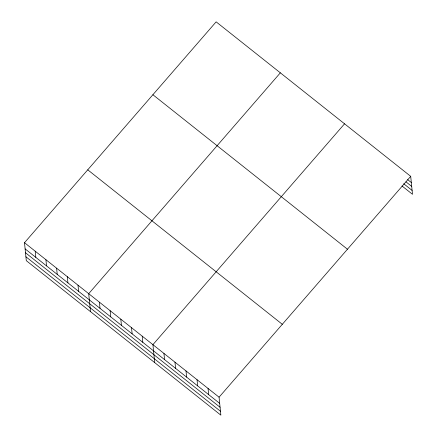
<?xml version="1.0" encoding="UTF-8"?>
<svg xmlns="http://www.w3.org/2000/svg" width="437" height="437" viewBox="0 0 437 437"><rect width="100%" height="100%" fill="white"/><g stroke="black" fill="none" stroke-linecap="round" stroke-linejoin="round"><path stroke-width="0.66" d="M24.505 242.699L219.068 397.189L220.865 415.15L26.296 260.66L24.505 242.699L216.135 21.85L410.704 176.34L412.495 194.301L401.996 185.965M280.346 72.832L88.711 293.68L90.503 311.641M344.553 123.813L152.917 344.662L154.709 362.623M219.068 397.189L410.704 176.34M407.645 179.612L411.321 182.529M405.935 181.825L411.709 186.413M403.712 183.748L412.107 190.417M152.895 94.731L347.464 249.221M87.744 169.818L282.307 324.309M25.122 248.888L219.685 403.378M25.51 252.772L220.073 407.262M25.909 256.776L220.477 411.266M208.045 388.438L208.662 394.622M197.021 379.682L197.639 385.871M185.993 370.926L186.61 377.115M174.969 362.175L175.587 368.358M163.941 353.418L164.558 359.607M142.216 336.168L142.833 342.351M131.515 327.668L132.132 333.857M120.814 319.174L121.431 325.357M110.113 310.674L110.73 316.863M99.412 302.18L100.029 308.364M78.01 285.186L78.627 291.37M67.309 276.687L67.926 282.876M56.608 268.192L57.225 274.376M45.907 259.693L46.524 265.882M35.206 251.199L35.823 257.382"/></g></svg>
